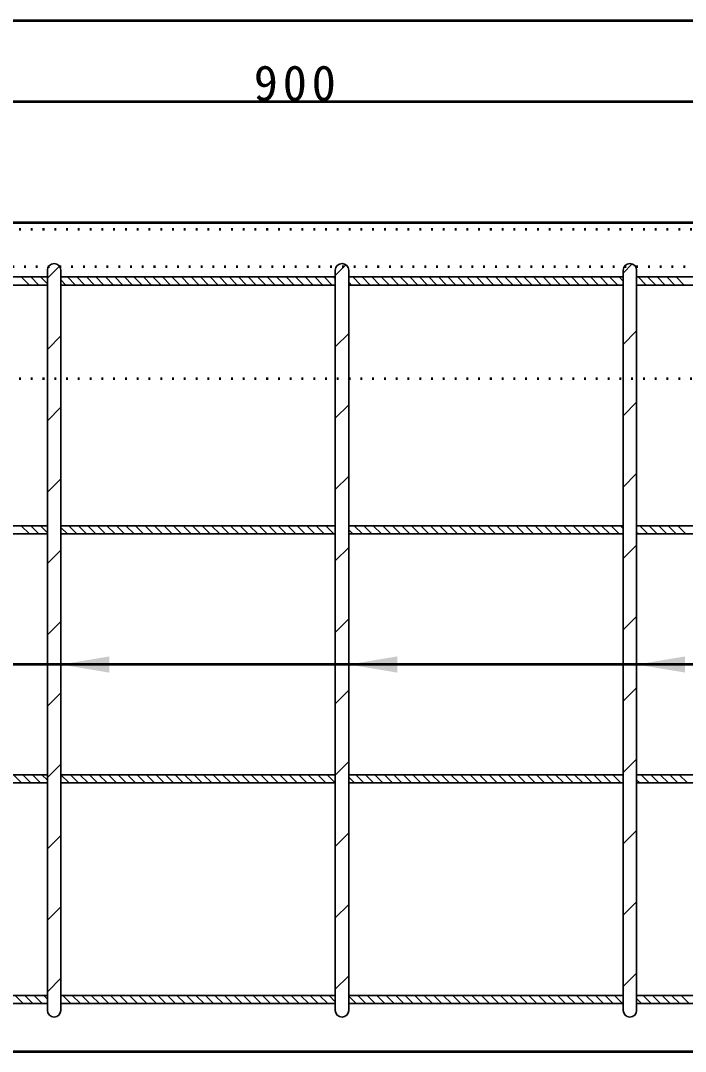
# Model space of a CAD drawing. Units: millimetres, scale not verified. Extents: x -2102 to 2102, y -1485 to 1485.
# Drawn here: x 1130 to 1624, y -552 to 214 of the extents above; entities that cross this region are included whole.
import ezdxf

# ---------------------------------------------------------------- set-up
doc = ezdxf.new("R2010")
doc.units = ezdxf.units.MM
doc.header["$LTSCALE"] = 5
doc.linetypes.add('DOTTED', pattern=[1.75, 0.25, -1.5])
doc.layers.add('0-0_V-nasSTD', color=7, linetype='Continuous', lineweight=35)
doc.layers.add('0-1_0', color=7, linetype='Continuous', lineweight=50)
doc.styles.add('ＭＳ ゴシック', font='')
doc.styles.get('ＭＳ ゴシック').set_extended_font_data('MS Gothic')

msp = doc.modelspace()

# ---------------------------------------------------------------- linework, layer by layer
at = {"layer": '0-0_V-nasSTD', "lineweight": 50}
for p, q in [((-166.5, 63.887), (1833.5, 63.887)), ((1933.5, -264.613), (833.5, -264.613)), ((-166.5, -552.113), (1833.5, -552.113))]:
    msp.add_line(p, q, dxfattribs=at)
at = {"layer": '0-0_V-nasSTD', "linetype": 'DOTTED', "lineweight": 50}
for p, q in [((-166.5, 58.887), (1833.5, 58.887)), ((1833.5, 30.887), (-166.5, 30.887)), ((-166.5, -52.113), (1833.5, -52.113))]:
    msp.add_line(p, q, dxfattribs=at)
at = {"layer": '0-0_V-nasSTD'}
for p, q in [((1149.5, 22.578), (1158.417, 31.495)), ((1363.5, 24.446), (1371.466, 32.412)), ((1577.5, 26.314), (1584.255, 33.069)), ((945.5, 23.387), (1149.5, 23.387)), ((1130.142, 23.387), (1136.142, 17.387)), ((1137.213, 23.387), (1143.213, 17.387)), ((1144.285, 23.387), (1149.5, 18.171)), ((1149.5, 28.387), (1149.5, -521.613)), ((1159.5, 28.387), (1159.5, -521.613)), ((1159.5, 23.387), (1363.5, 23.387)), ((1164.345, 23.387), (1170.345, 17.387)), ((1171.417, 23.387), (1177.417, 17.387)), ((1178.488, 23.387), (1184.488, 17.387)), ((1185.559, 23.387), (1191.559, 17.387)), ((1192.63, 23.387), (1198.63, 17.387)), ((1199.701, 23.387), (1205.701, 17.387)), ((1206.772, 23.387), (1212.772, 17.387)), ((1213.843, 23.387), (1219.843, 17.387)), ((1220.914, 23.387), (1226.914, 17.387)), ((1227.985, 23.387), (1233.985, 17.387)), ((1235.056, 23.387), (1241.056, 17.387)), ((1242.127, 23.387), (1248.127, 17.387)), ((1249.198, 23.387), (1255.198, 17.387)), ((1256.269, 23.387), (1262.269, 17.387)), ((1263.34, 23.387), (1269.34, 17.387)), ((1270.412, 23.387), (1276.412, 17.387)), ((1277.483, 23.387), (1283.483, 17.387)), ((1284.554, 23.387), (1290.554, 17.387)), ((1291.625, 23.387), (1297.625, 17.387)), ((1298.696, 23.387), (1304.696, 17.387)), ((1305.767, 23.387), (1311.767, 17.387)), ((1312.838, 23.387), (1318.838, 17.387)), ((1319.909, 23.387), (1325.909, 17.387)), ((1326.98, 23.387), (1332.98, 17.387)), ((1334.051, 23.387), (1340.051, 17.387)), ((1341.122, 23.387), (1347.122, 17.387)), ((1348.193, 23.387), (1354.193, 17.387)), ((1355.264, 23.387), (1361.264, 17.387)), ((1362.335, 23.387), (1363.5, 22.222)), ((1363.5, 28.387), (1363.5, -521.613)), ((1373.5, 28.387), (1373.5, -521.613)), ((1373.5, 23.387), (1577.5, 23.387)), ((1376.478, 23.387), (1382.478, 17.387)), ((1383.549, 23.387), (1389.549, 17.387)), ((1390.62, 23.387), (1396.62, 17.387)), ((1397.691, 23.387), (1403.691, 17.387)), ((1404.762, 23.387), (1410.762, 17.387)), ((1411.833, 23.387), (1417.833, 17.387)), ((1418.904, 23.387), (1424.904, 17.387)), ((1425.975, 23.387), (1431.975, 17.387)), ((1433.046, 23.387), (1439.046, 17.387)), ((1440.117, 23.387), (1446.117, 17.387)), ((1447.188, 23.387), (1453.188, 17.387)), ((1454.259, 23.387), (1460.259, 17.387)), ((1461.33, 23.387), (1467.33, 17.387)), ((1468.401, 23.387), (1474.401, 17.387)), ((1475.472, 23.387), (1481.472, 17.387)), ((1482.544, 23.387), (1488.544, 17.387)), ((1489.615, 23.387), (1495.615, 17.387)), ((1496.686, 23.387), (1502.686, 17.387)), ((1503.757, 23.387), (1509.757, 17.387)), ((1510.828, 23.387), (1516.828, 17.387)), ((1517.899, 23.387), (1523.899, 17.387)), ((1524.97, 23.387), (1530.97, 17.387)), ((1532.041, 23.387), (1538.041, 17.387)), ((1539.112, 23.387), (1545.112, 17.387)), ((1546.183, 23.387), (1552.183, 17.387)), ((1553.254, 23.387), (1559.254, 17.387)), ((1560.325, 23.387), (1566.325, 17.387)), ((1567.396, 23.387), (1573.396, 17.387)), ((1574.467, 23.387), (1577.5, 20.354)), ((1577.5, 28.387), (1577.5, -521.613)), ((1587.5, 28.387), (1587.5, -521.613)), ((1587.5, 23.387), (1791.5, 23.387)), ((1588.61, 23.387), (1594.61, 17.387)), ((1595.681, 23.387), (1601.681, 17.387)), ((1602.752, 23.387), (1608.752, 17.387)), ((1609.823, 23.387), (1615.823, 17.387)), ((1616.894, 23.387), (1622.894, 17.387)), ((945.5, 17.387), (1149.5, 17.387)), ((1159.5, 21.161), (1163.274, 17.387)), ((1159.5, 17.387), (1363.5, 17.387)), ((1373.5, 19.293), (1375.406, 17.387)), ((1373.5, 17.387), (1577.5, 17.387)), ((1587.5, 17.387), (1791.5, 17.387)), ((1149.5, -30.455), (1159.5, -20.455)), ((1363.5, -28.587), (1373.5, -18.587)), ((1577.5, -26.719), (1587.5, -16.719)), ((1149.5, -83.488), (1159.5, -73.488)), ((1363.5, -81.62), (1373.5, -71.62)), ((1577.5, -79.752), (1587.5, -69.752)), ((1149.5, -136.521), (1159.5, -126.521)), ((1363.5, -134.653), (1373.5, -124.653)), ((1577.5, -132.785), (1587.5, -122.785)), ((945.5, -161.613), (1149.5, -161.613)), ((945.5, -167.613), (1149.5, -167.613)), ((1130.142, -161.613), (1136.142, -167.613)), ((1137.213, -161.613), (1143.213, -167.613)), ((1144.285, -161.613), (1149.5, -166.829)), ((1159.5, -161.613), (1363.5, -161.613)), ((1159.5, -162.687), (1164.427, -167.613)), ((1159.5, -167.613), (1363.5, -167.613)), ((1165.498, -161.613), (1171.498, -167.613)), ((1172.569, -161.613), (1178.569, -167.613)), ((1179.64, -161.613), (1185.64, -167.613)), ((1186.711, -161.613), (1192.711, -167.613)), ((1193.782, -161.613), (1199.782, -167.613)), ((1200.853, -161.613), (1206.853, -167.613)), ((1207.924, -161.613), (1213.924, -167.613)), ((1214.995, -161.613), (1220.995, -167.613)), ((1222.066, -161.613), (1228.066, -167.613)), ((1229.137, -161.613), (1235.137, -167.613)), ((1236.208, -161.613), (1242.208, -167.613)), ((1243.279, -161.613), (1249.279, -167.613)), ((1250.351, -161.613), (1256.351, -167.613)), ((1257.422, -161.613), (1263.422, -167.613)), ((1264.493, -161.613), (1270.493, -167.613)), ((1271.564, -161.613), (1277.564, -167.613)), ((1278.635, -161.613), (1284.635, -167.613)), ((1285.706, -161.613), (1291.706, -167.613)), ((1292.777, -161.613), (1298.777, -167.613)), ((1299.848, -161.613), (1305.848, -167.613)), ((1306.919, -161.613), (1312.919, -167.613)), ((1313.99, -161.613), (1319.99, -167.613)), ((1321.061, -161.613), (1327.061, -167.613)), ((1328.132, -161.613), (1334.132, -167.613)), ((1335.203, -161.613), (1341.203, -167.613)), ((1342.274, -161.613), (1348.274, -167.613)), ((1349.345, -161.613), (1355.345, -167.613)), ((1356.417, -161.613), (1362.417, -167.613)), ((1373.5, -161.613), (1577.5, -161.613)), ((1373.5, -164.555), (1376.559, -167.613)), ((1373.5, -167.613), (1577.5, -167.613)), ((1377.63, -161.613), (1383.63, -167.613)), ((1384.701, -161.613), (1390.701, -167.613)), ((1391.772, -161.613), (1397.772, -167.613)), ((1398.843, -161.613), (1404.843, -167.613)), ((1405.914, -161.613), (1411.914, -167.613)), ((1412.985, -161.613), (1418.985, -167.613)), ((1420.056, -161.613), (1426.056, -167.613)), ((1427.127, -161.613), (1433.127, -167.613)), ((1434.198, -161.613), (1440.198, -167.613)), ((1441.269, -161.613), (1447.269, -167.613)), ((1448.34, -161.613), (1454.34, -167.613)), ((1455.411, -161.613), (1461.411, -167.613)), ((1462.483, -161.613), (1468.483, -167.613)), ((1469.554, -161.613), (1475.554, -167.613)), ((1476.625, -161.613), (1482.625, -167.613)), ((1483.696, -161.613), (1489.696, -167.613)), ((1490.767, -161.613), (1496.767, -167.613)), ((1497.838, -161.613), (1503.838, -167.613)), ((1504.909, -161.613), (1510.909, -167.613)), ((1511.98, -161.613), (1517.98, -167.613)), ((1519.051, -161.613), (1525.051, -167.613)), ((1526.122, -161.613), (1532.122, -167.613)), ((1533.193, -161.613), (1539.193, -167.613)), ((1540.264, -161.613), (1546.264, -167.613)), ((1547.335, -161.613), (1553.335, -167.613)), ((1554.406, -161.613), (1560.406, -167.613)), ((1561.478, -161.613), (1567.478, -167.613)), ((1568.549, -161.613), (1574.549, -167.613)), ((1575.62, -161.613), (1577.5, -163.494)), ((1587.5, -161.613), (1791.5, -161.613)), ((1587.5, -166.423), (1588.691, -167.613)), ((1587.5, -167.613), (1791.5, -167.613)), ((1589.762, -161.613), (1595.762, -167.613)), ((1596.833, -161.613), (1602.833, -167.613)), ((1603.904, -161.613), (1609.904, -167.613)), ((1610.975, -161.613), (1616.975, -167.613)), ((1618.046, -161.613), (1624.046, -167.613)), ((1577.5, -185.818), (1587.5, -175.818)), ((1149.5, -189.554), (1159.5, -179.554)), ((1363.5, -187.686), (1373.5, -177.686)), ((1577.5, -238.851), (1587.5, -228.851)), ((1149.5, -242.587), (1159.5, -232.587)), ((1363.5, -240.719), (1373.5, -230.719)), ((1577.5, -291.884), (1587.5, -281.884)), ((1149.5, -295.62), (1159.5, -285.62)), ((1363.5, -293.752), (1373.5, -283.752)), ((1363.5, -346.785), (1373.5, -336.785)), ((1577.5, -344.917), (1587.5, -334.917)), ((1149.5, -348.653), (1159.5, -338.653)), ((945.5, -346.613), (1149.5, -346.613)), ((1124.224, -346.613), (1130.224, -352.613)), ((1131.295, -346.613), (1137.295, -352.613)), ((1138.366, -346.613), (1144.366, -352.613)), ((1145.437, -346.613), (1149.5, -350.677)), ((1159.5, -346.613), (1363.5, -346.613)), ((1159.579, -346.613), (1165.579, -352.613)), ((1166.65, -346.613), (1172.65, -352.613)), ((1173.721, -346.613), (1179.721, -352.613)), ((1180.792, -346.613), (1186.792, -352.613)), ((1187.863, -346.613), (1193.863, -352.613)), ((1194.934, -346.613), (1200.934, -352.613)), ((1202.005, -346.613), (1208.005, -352.613)), ((1209.076, -346.613), (1215.076, -352.613)), ((1216.147, -346.613), (1222.147, -352.613)), ((1223.218, -346.613), (1229.218, -352.613)), ((1230.29, -346.613), (1236.29, -352.613)), ((1237.361, -346.613), (1243.361, -352.613)), ((1244.432, -346.613), (1250.432, -352.613)), ((1251.503, -346.613), (1257.503, -352.613)), ((1258.574, -346.613), (1264.574, -352.613)), ((1265.645, -346.613), (1271.645, -352.613)), ((1272.716, -346.613), (1278.716, -352.613)), ((1279.787, -346.613), (1285.787, -352.613)), ((1286.858, -346.613), (1292.858, -352.613)), ((1293.929, -346.613), (1299.929, -352.613)), ((1301, -346.613), (1307, -352.613)), ((1308.071, -346.613), (1314.071, -352.613)), ((1315.142, -346.613), (1321.142, -352.613)), ((1322.213, -346.613), (1328.213, -352.613)), ((1329.285, -346.613), (1335.285, -352.613)), ((1336.356, -346.613), (1342.356, -352.613)), ((1343.427, -346.613), (1349.427, -352.613)), ((1350.498, -346.613), (1356.498, -352.613)), ((1357.569, -346.613), (1363.5, -352.545)), ((1373.5, -346.613), (1577.5, -346.613)), ((1373.5, -348.402), (1377.711, -352.613)), ((1378.782, -346.613), (1384.782, -352.613)), ((1385.853, -346.613), (1391.853, -352.613)), ((1392.924, -346.613), (1398.924, -352.613)), ((1399.995, -346.613), (1405.995, -352.613)), ((1407.066, -346.613), (1413.066, -352.613)), ((1414.137, -346.613), (1420.137, -352.613)), ((1421.208, -346.613), (1427.208, -352.613)), ((1428.279, -346.613), (1434.279, -352.613)), ((1435.351, -346.613), (1441.351, -352.613)), ((1442.422, -346.613), (1448.422, -352.613)), ((1449.493, -346.613), (1455.493, -352.613)), ((1456.564, -346.613), (1462.564, -352.613)), ((1463.635, -346.613), (1469.635, -352.613)), ((1470.706, -346.613), (1476.706, -352.613)), ((1477.777, -346.613), (1483.777, -352.613)), ((1484.848, -346.613), (1490.848, -352.613)), ((1491.919, -346.613), (1497.919, -352.613)), ((1498.99, -346.613), (1504.99, -352.613)), ((1506.061, -346.613), (1512.061, -352.613)), ((1513.132, -346.613), (1519.132, -352.613)), ((1520.203, -346.613), (1526.203, -352.613)), ((1527.274, -346.613), (1533.274, -352.613)), ((1534.345, -346.613), (1540.345, -352.613)), ((1541.417, -346.613), (1547.417, -352.613)), ((1548.488, -346.613), (1554.488, -352.613)), ((1555.559, -346.613), (1561.559, -352.613)), ((1562.63, -346.613), (1568.63, -352.613)), ((1569.701, -346.613), (1575.701, -352.613)), ((1576.772, -346.613), (1577.5, -347.341)), ((1587.5, -346.613), (1791.5, -346.613)), ((1587.5, -350.27), (1589.843, -352.613)), ((1590.914, -346.613), (1596.914, -352.613)), ((1597.985, -346.613), (1603.985, -352.613)), ((1605.056, -346.613), (1611.056, -352.613)), ((1612.127, -346.613), (1618.127, -352.613)), ((1619.198, -346.613), (1625.198, -352.613)), ((945.5, -352.613), (1149.5, -352.613)), ((1159.5, -352.613), (1363.5, -352.613)), ((1373.5, -352.613), (1577.5, -352.613)), ((1587.5, -352.613), (1791.5, -352.613)), ((1363.5, -399.818), (1373.5, -389.818)), ((1577.5, -397.95), (1587.5, -387.95)), ((1149.5, -401.686), (1159.5, -391.686)), ((1363.5, -452.851), (1373.5, -442.851)), ((1577.5, -450.983), (1587.5, -440.983)), ((1149.5, -454.719), (1159.5, -444.719)), ((1149.5, -507.752), (1159.5, -497.752)), ((1363.5, -505.884), (1373.5, -495.884)), ((1577.5, -504.016), (1587.5, -494.016)), ((945.5, -510.613), (1149.5, -510.613)), ((1125.589, -510.613), (1131.589, -516.613)), ((1132.66, -510.613), (1138.66, -516.613)), ((1139.731, -510.613), (1145.731, -516.613)), ((1146.802, -510.613), (1149.5, -513.311)), ((1159.5, -510.613), (1363.5, -510.613)), ((1160.944, -510.613), (1166.944, -516.613)), ((1168.015, -510.613), (1174.015, -516.613)), ((1175.086, -510.613), (1181.086, -516.613)), ((1182.158, -510.613), (1188.158, -516.613)), ((1189.229, -510.613), (1195.229, -516.613)), ((1196.3, -510.613), (1202.3, -516.613)), ((1203.371, -510.613), (1209.371, -516.613)), ((1210.442, -510.613), (1216.442, -516.613)), ((1217.513, -510.613), (1223.513, -516.613)), ((1224.584, -510.613), (1230.584, -516.613)), ((1231.655, -510.613), (1237.655, -516.613)), ((1238.726, -510.613), (1244.726, -516.613)), ((1245.797, -510.613), (1251.797, -516.613)), ((1252.868, -510.613), (1258.868, -516.613)), ((1259.939, -510.613), (1265.939, -516.613)), ((1267.01, -510.613), (1273.01, -516.613)), ((1274.081, -510.613), (1280.081, -516.613)), ((1281.152, -510.613), (1287.152, -516.613)), ((1288.224, -510.613), (1294.224, -516.613)), ((1295.295, -510.613), (1301.295, -516.613)), ((1302.366, -510.613), (1308.366, -516.613)), ((1309.437, -510.613), (1315.437, -516.613)), ((1316.508, -510.613), (1322.508, -516.613)), ((1323.579, -510.613), (1329.579, -516.613)), ((1330.65, -510.613), (1336.65, -516.613)), ((1337.721, -510.613), (1343.721, -516.613)), ((1344.792, -510.613), (1350.792, -516.613)), ((1351.863, -510.613), (1357.863, -516.613)), ((1358.934, -510.613), (1363.5, -515.179)), ((1373.5, -510.613), (1577.5, -510.613)), ((1373.5, -511.037), (1379.076, -516.613)), ((1380.147, -510.613), (1386.147, -516.613)), ((1387.218, -510.613), (1393.218, -516.613)), ((1394.29, -510.613), (1400.29, -516.613)), ((1401.361, -510.613), (1407.361, -516.613)), ((1408.432, -510.613), (1414.432, -516.613)), ((1415.503, -510.613), (1421.503, -516.613)), ((1422.574, -510.613), (1428.574, -516.613)), ((1429.645, -510.613), (1435.645, -516.613)), ((1436.716, -510.613), (1442.716, -516.613)), ((1443.787, -510.613), (1449.787, -516.613)), ((1450.858, -510.613), (1456.858, -516.613)), ((1457.929, -510.613), (1463.929, -516.613)), ((1465, -510.613), (1471, -516.613)), ((1472.071, -510.613), (1478.071, -516.613)), ((1479.142, -510.613), (1485.142, -516.613)), ((1486.213, -510.613), (1492.213, -516.613)), ((1493.285, -510.613), (1499.285, -516.613)), ((1500.356, -510.613), (1506.356, -516.613)), ((1507.427, -510.613), (1513.427, -516.613)), ((1514.498, -510.613), (1520.498, -516.613)), ((1521.569, -510.613), (1527.569, -516.613)), ((1528.64, -510.613), (1534.64, -516.613)), ((1535.711, -510.613), (1541.711, -516.613)), ((1542.782, -510.613), (1548.782, -516.613)), ((1549.853, -510.613), (1555.853, -516.613)), ((1556.924, -510.613), (1562.924, -516.613)), ((1563.995, -510.613), (1569.995, -516.613)), ((1571.066, -510.613), (1577.066, -516.613)), ((1587.5, -510.613), (1791.5, -510.613)), ((1587.5, -512.905), (1591.208, -516.613)), ((1592.279, -510.613), (1598.279, -516.613)), ((1599.351, -510.613), (1605.351, -516.613)), ((1606.422, -510.613), (1612.422, -516.613)), ((1613.493, -510.613), (1619.493, -516.613)), ((1620.564, -510.613), (1626.564, -516.613)), ((945.5, -516.613), (1149.5, -516.613)), ((1159.5, -516.24), (1159.873, -516.613)), ((1159.5, -516.613), (1363.5, -516.613)), ((1373.5, -516.613), (1577.5, -516.613)), ((1587.5, -516.613), (1791.5, -516.613))]:
    msp.add_line(p, q, dxfattribs=at)
for centre, start, end in [((1154.5, 28.387), 0, 180), ((1368.5, 28.387), 0, 180), ((1582.5, 28.387), 0, 180), ((1154.5, -521.613), 180, 0), ((1368.5, -521.613), 180, 0), ((1582.5, -521.613), 180, 0)]:
    msp.add_arc(centre, 5, start, end, dxfattribs=at)
for points in [[(1159.5, -264.613), (1195.5, -270.613), (1195.5, -258.613)], [(1373.5, -264.613), (1409.5, -270.613), (1409.5, -258.613)], [(1587.5, -264.613), (1623.5, -270.613), (1623.5, -258.613)]]:
    msp.add_solid(points, dxfattribs=at)
at = {"layer": '0-1_0'}
for p, q in [((-166.5, 213.887), (1833.5, 213.887)), ((883.5, 153.887), (1783.5, 153.887))]:
    msp.add_line(p, q, dxfattribs=at)

# ---------------------------------------------------------------- texts
at = {"layer": '0-0_V-nasSTD', "insert": (1302.9, 153.887), "char_height": 26.39, "attachment_point": 7, "style": 'ＭＳ ゴシック'}
msp.add_mtext('\\T1.2;900', dxfattribs=at)

doc.saveas('drawing.dxf')
